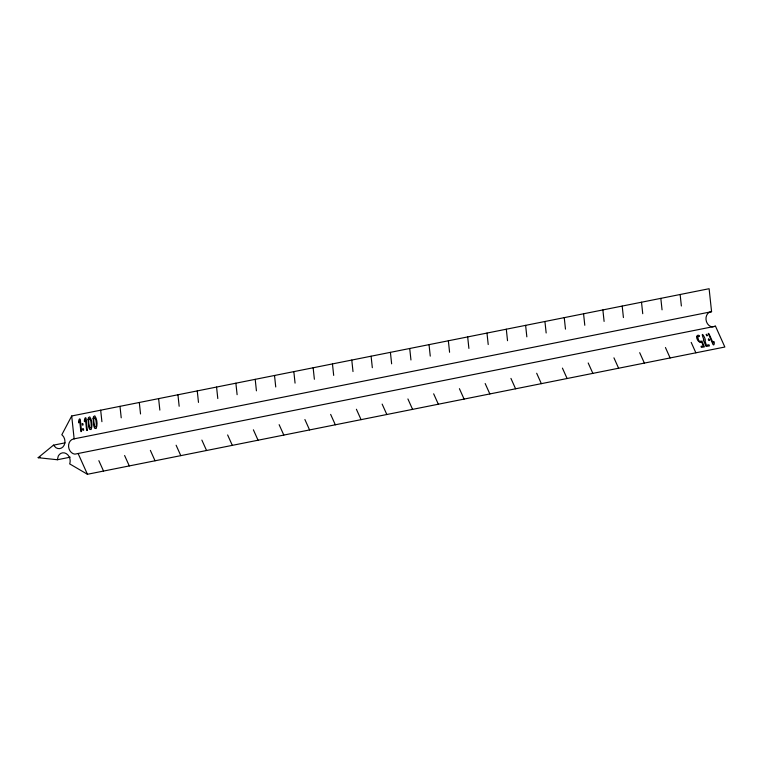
<?xml version="1.0" encoding="UTF-8"?>
<svg xmlns="http://www.w3.org/2000/svg" width="763" height="763" viewBox="0 0 763 763"><rect width="100%" height="100%" fill="white"/><g stroke="black" fill="none" stroke-linecap="round" stroke-linejoin="round"><path stroke-width="1.14" d="M57.378 459.746L58.284 456.026A7.697 6.352 78.7 0 1 66.333 453.651A7.697 6.352 78.7 0 1 69.948 463.065L69.643 463.866L87.44 474.281L724.85 347.022L715.494 326.202L74.869 454.147A7.697 6.352 78.7 0 1 68.603 446.841A7.697 6.352 78.7 0 1 73.41 438.992L711.574 311.695L709.113 288.719L71.703 415.978L61.803 434.796L62.461 435.301A7.697 6.352 78.7 0 1 64.082 445.315A7.697 6.352 78.7 0 1 56.071 447.814L53.439 445.172L38.15 457.695L57.378 459.746L70.215 457.18M715.494 326.202L712.28 326.888A7.697 6.352 78.7 0 1 706.013 319.583A7.697 6.352 78.7 0 1 710.82 311.733L711.574 311.695M53.439 445.172L65.113 442.845M38.15 457.695L40.382 457.247M691.202 342.396L695.875 352.811M665.45 347.537L670.124 357.952M639.69 352.678L644.373 363.093M613.938 357.828L618.612 368.233M588.187 362.969L592.861 373.374M562.426 368.109L567.109 378.515M536.675 373.25L541.349 383.655M510.924 378.391L515.597 388.796M485.173 383.531L489.846 393.937M459.412 388.672L464.095 399.087M433.661 393.813L438.334 404.228M407.909 398.954L412.583 409.369M382.149 404.104L386.831 414.509M356.397 409.245L361.071 419.65M330.646 414.385L335.319 424.791M304.895 419.526L309.568 429.931M279.134 424.667L283.817 435.072M253.383 429.807L258.056 440.213M227.632 434.948L232.305 445.354M201.871 440.089L206.554 450.504M176.119 445.23L180.793 455.645M150.368 450.38L155.042 460.785M124.607 455.521L129.29 465.926M98.856 460.661L103.539 471.067M78.084 453.46L87.44 474.281M680.138 294.508L681.369 305.992M660.825 298.362L662.055 309.845M641.511 302.215L642.742 313.707M622.198 306.077L623.419 317.561M602.875 309.931L604.105 321.414M583.561 313.784L584.792 325.276M564.248 317.646L565.478 329.13M544.935 321.5L546.165 332.983M525.621 325.353L526.842 336.845M506.298 329.215L507.529 340.699M486.985 333.069L488.215 344.552M467.671 336.922L468.902 348.414M448.358 340.775L449.579 352.268M429.035 344.638L430.265 356.121M409.721 348.491L410.952 359.983M390.408 352.344L391.638 363.837M371.095 356.207L372.325 367.69M351.781 360.06L353.002 371.552M332.458 363.913L333.689 375.406M313.145 367.776L314.375 379.259M293.831 371.629L295.062 383.121M274.518 375.482L275.739 386.975M255.204 379.345L256.425 390.828M235.881 383.198L237.112 394.69M216.568 387.051L217.798 398.544M197.255 390.914L198.485 402.397M177.941 394.767L179.162 406.259M158.618 398.62L159.849 410.113M139.305 402.483L140.535 413.966M119.991 406.336L121.222 417.828M100.678 410.189L101.908 421.681M71.703 415.978L74.154 438.954M88.022 419.583L88.88 427.633L89.691 429.369L91.102 429.559C92.619 425.678 92.17 420.279 89.748 416.875L88.432 417.609L88.022 419.583M93.096 418.572L93.954 426.622L94.755 428.358L96.167 428.539C97.693 424.667 97.244 419.269 94.812 415.864L93.496 416.598L93.096 418.572M696.609 336.569L696.781 338.162A10.711 5.827 60.1 0 0 697.84 340.517L699.881 342.453L701.769 342.31L703.352 345.849L701.044 346.354L701.378 347.375L704.392 346.888L701.931 341.156L699.671 341.299L698.65 340.46L697.668 336.836C702.361 336.588 697.22 333.479 696.609 336.569M88.794 419.478C88.365 421.109 89.195 431 91.102 427.146C91.531 425.516 90.692 415.616 88.794 419.478M93.868 418.467C93.439 420.098 94.259 429.989 96.167 426.135C96.596 424.505 95.757 414.605 93.868 418.467M713.348 341.471L713.119 342.997L708.989 333.793L708.217 333.345L713.033 344.561C714.359 346.688 714.979 340.536 713.348 341.471M82.309 423.675L82.261 423.894A3.329 1.869 86.3 0 0 82.394 425.105L83.072 424.972A3.329 1.869 86.3 0 0 82.938 423.761L82.309 423.675M81.527 431.257L81.059 431.677L80.792 431.105L79.705 420.985C77.654 426.908 78.675 416.693 80.268 419.278L81.527 431.257M82.862 428.873L82.814 429.092A3.329 1.869 86.3 0 0 82.948 430.303L83.625 430.17A3.329 1.869 86.3 0 0 83.491 428.949L82.862 428.873M87.316 430.094L86.858 430.523L86.581 429.95L85.504 419.822C83.453 425.744 84.474 415.539 86.057 418.114L87.316 430.094M703.362 340.107L706.09 346.44L709.456 345.877L708.961 344.771L706.347 345.257L705.06 341.013C706.757 339.363 699.032 327.737 703.944 339.945L703.362 340.107M706.309 334.366L706.261 334.699A3.329 1.812 60.1 0 0 706.757 335.806L707.444 335.672A3.329 1.812 60.1 0 0 706.939 334.566L706.309 334.366M708.436 339.087L708.388 339.421A3.329 1.812 60.1 0 0 708.884 340.527L709.561 340.393A3.329 1.812 60.1 0 0 709.065 339.287L708.436 339.087"/></g></svg>
